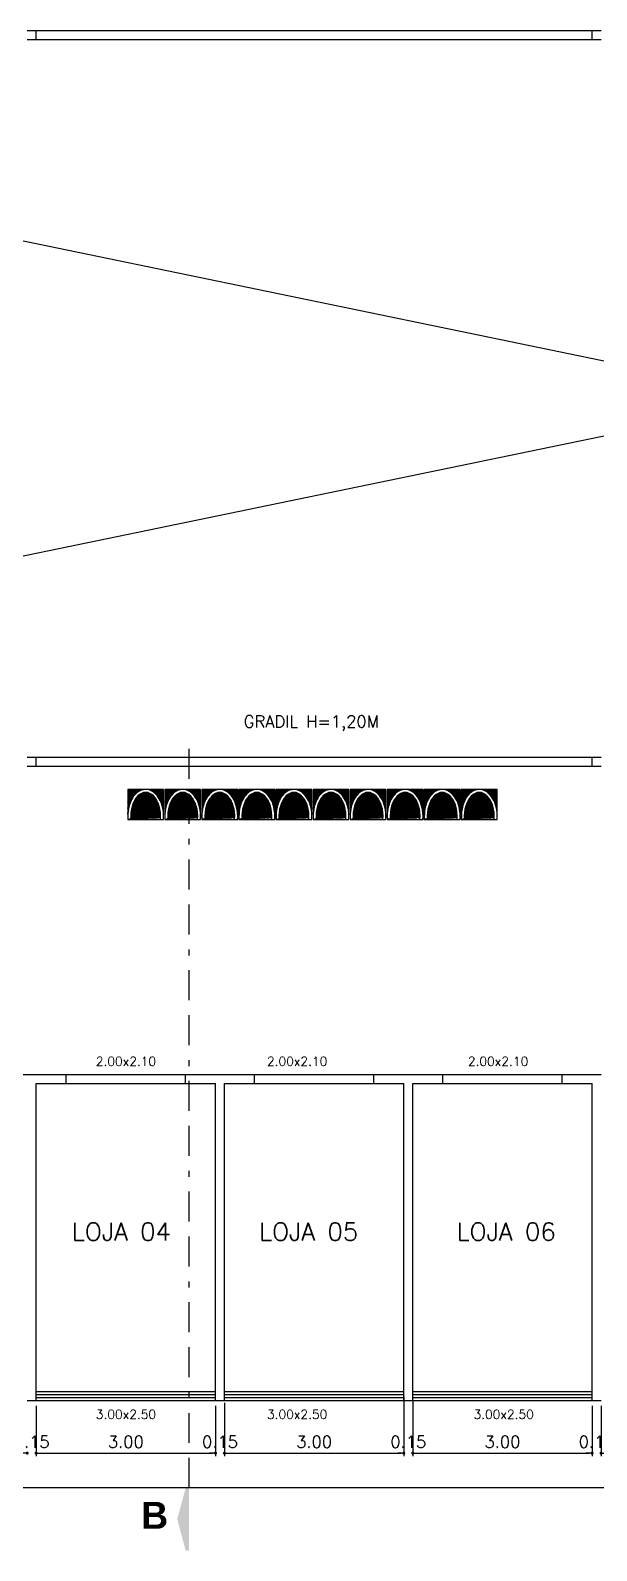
# Model space of a CAD drawing. Extents: x -151 to -2, y -18 to 162.
# Drawn here: x -132.49 to -123.02, y 42.53 to 67.94 of the extents above; entities that cross this region are included whole.
import ezdxf

# ---------------------------------------------------------------- set-up
doc = ezdxf.new("R2010")
doc.units = 0
doc.header["$MEASUREMENT"] = 0
doc.linetypes.add('BORDER', pattern=[1.75, 0.5, -0.25, 0.5, -0.25, 0, -0.25])
doc.layers.get('0').update_dxf_attribs({"linetype": 'CONTINUOUS'})
doc.layers.get('DEFPOINTS').update_dxf_attribs({"linetype": 'CONTINUOUS'})
for name, color, linetype in [('ACESSÓRIO', 2, 'CONTINUOUS'), ('ALVENARIA', 7, 'CONTINUOUS'), ('ALVENARIA1', 44, 'CONTINUOUS'), ('CORTE', 6, 'CONTINUOUS'), ('COTA', 1, 'CONTINUOUS'), ('HATCH', 30, 'CONTINUOUS'), ('JAPOR', 142, 'CONTINUOUS'), ('TEXTO2', 40, 'CONTINUOUS'), ('TEXTO4', 4, 'CONTINUOUS'), ('TEXTO5', 5, 'CONTINUOUS')]:
    doc.layers.add(name, color=color, linetype=linetype)
doc.styles.add('SANSSERIFBOLD', font='sasb____.pfb')
doc.styles.add('SIMPLEX', font='SIMPLEX.SHX')
doc.styles.get("Standard").update_dxf_attribs({"font": 'TXT.shx', "height": 0.2})
doc.dimstyles.new('DIM100', dxfattribs={"dimtxt": 0.18, "dimasz": 0.05, "dimexe": 0.05, "dimexo": 0.09, "dimgap": 0.09, "dimtad": 1, "dimzin": 0, "dimdsep": 46, "dimtxsty": 'Standard', "dimblk": 'DOT', "dimblk1": 'DOT', "dimblk2": 'DOT', "dimsah": 1, "dimcen": 0.09, "dimadec": 0, "dimazin": 0, "dimtfac": 1, "dimtix": 1, "dimtofl": 0, "dimtmove": 2, "dimatfit": 3, "dimldrblk": 'DOT', "dimfxl": 1, "dimtolj": 1, "dimtzin": 0, "dimarcsym": 0})

# ---------------------------------------------------------------- blocks, each defined once
blk = doc.blocks.new('DOT')
at = {"layer": 'ALVENARIA', "color": 0, "linetype": 'ByBlock'}
blk.add_line((-0.5, 0), (-1, 0), dxfattribs=at)
at = {"layer": 'ALVENARIA', "color": 0, "linetype": 'ByBlock', "const_width": 0.5}
blk.add_lwpolyline([(-0.25, 0, 1), (0.25, 0, 1)], format="xyb", close=True, dxfattribs=at)
blk = doc.blocks.new('*D155')
at = {"color": 0, "linetype": 'ByBlock'}
for p, q in [((-132.233, -34.949), (-132.233, -35.791)), ((-132.433, -35.741), (-132.483, -35.741)), ((-132.183, -35.741), (-132.133, -35.741))]:
    blk.add_line(p, q, dxfattribs=at)
at = {"layer": 'DEFPOINTS', "color": 0, "linetype": 'ByBlock'}
for p in [(-132.383, -34.859), (-132.233, -34.859), (-132.233, -35.741)]:
    blk.add_point(p, dxfattribs=at)
at = {"color": 0, "linetype": 'ByBlock', "xscale": 0.05, "yscale": 0.05, "zscale": 0.05}
blk.add_blockref('DOT', (-132.383, -35.741), dxfattribs=at)
at = {"color": 0, "linetype": 'ByBlock', "xscale": 0.05, "yscale": 0.05, "zscale": 0.05, "rotation": 180}
blk.add_blockref('DOT', (-132.233, -35.741), dxfattribs=at)
at = {"color": 0, "linetype": 'ByBlock', "insert": (-132.308, -35.551), "char_height": 0.2, "attachment_point": 5}
blk.add_mtext('\\A1;0.15', dxfattribs=at)
blk = doc.blocks.new('*D156')
at = {"color": 0, "linetype": 'ByBlock'}
for p, q in [((-129.233, -34.949), (-129.233, -35.791)), ((-132.183, -35.741), (-129.283, -35.741))]:
    blk.add_line(p, q, dxfattribs=at)
at = {"layer": 'DEFPOINTS', "color": 0, "linetype": 'ByBlock'}
for p in [(-132.233, -34.859), (-129.233, -34.859), (-129.233, -35.741)]:
    blk.add_point(p, dxfattribs=at)
at = {"color": 0, "linetype": 'ByBlock', "xscale": 0.05, "yscale": 0.05, "zscale": 0.05, "rotation": 180}
blk.add_blockref('DOT', (-132.233, -35.741), dxfattribs=at)
at = {"color": 0, "linetype": 'ByBlock', "xscale": 0.05, "yscale": 0.05, "zscale": 0.05}
blk.add_blockref('DOT', (-129.233, -35.741), dxfattribs=at)
at = {"color": 0, "linetype": 'ByBlock', "insert": (-130.733, -35.551), "char_height": 0.2, "attachment_point": 5}
blk.add_mtext('\\A1;3.00', dxfattribs=at)
blk = doc.blocks.new('*D157')
at = {"color": 0, "linetype": 'ByBlock'}
for p, q in [((-129.083, -34.899), (-129.083, -35.791)), ((-129.283, -35.741), (-129.333, -35.741)), ((-129.033, -35.741), (-128.983, -35.741))]:
    blk.add_line(p, q, dxfattribs=at)
at = {"layer": 'DEFPOINTS', "color": 0, "linetype": 'ByBlock'}
for p in [(-129.083, -34.809), (-129.233, -34.859), (-129.083, -35.741)]:
    blk.add_point(p, dxfattribs=at)
at = {"color": 0, "linetype": 'ByBlock', "xscale": 0.05, "yscale": 0.05, "zscale": 0.05}
blk.add_blockref('DOT', (-129.233, -35.741), dxfattribs=at)
at = {"color": 0, "linetype": 'ByBlock', "xscale": 0.05, "yscale": 0.05, "zscale": 0.05, "rotation": 180}
blk.add_blockref('DOT', (-129.083, -35.741), dxfattribs=at)
at = {"color": 0, "linetype": 'ByBlock', "insert": (-129.158, -35.551), "char_height": 0.2, "attachment_point": 5}
blk.add_mtext('\\A1;0.15', dxfattribs=at)
blk = doc.blocks.new('*D158')
at = {"color": 0, "linetype": 'ByBlock'}
for p, q in [((-126.083, -34.799), (-126.083, -35.791)), ((-129.033, -35.741), (-126.133, -35.741))]:
    blk.add_line(p, q, dxfattribs=at)
at = {"layer": 'DEFPOINTS', "color": 0, "linetype": 'ByBlock'}
for p in [(-129.083, -34.809), (-126.083, -34.709), (-126.083, -35.741)]:
    blk.add_point(p, dxfattribs=at)
at = {"color": 0, "linetype": 'ByBlock', "xscale": 0.05, "yscale": 0.05, "zscale": 0.05, "rotation": 180}
blk.add_blockref('DOT', (-129.083, -35.741), dxfattribs=at)
at = {"color": 0, "linetype": 'ByBlock', "xscale": 0.05, "yscale": 0.05, "zscale": 0.05}
blk.add_blockref('DOT', (-126.083, -35.741), dxfattribs=at)
at = {"color": 0, "linetype": 'ByBlock', "insert": (-127.583, -35.551), "char_height": 0.2, "attachment_point": 5}
blk.add_mtext('\\A1;3.00', dxfattribs=at)
blk = doc.blocks.new('*D159')
at = {"color": 0, "linetype": 'ByBlock'}
for p, q in [((-125.933, -34.849), (-125.933, -35.791)), ((-126.133, -35.741), (-126.183, -35.741)), ((-125.883, -35.741), (-125.833, -35.741))]:
    blk.add_line(p, q, dxfattribs=at)
at = {"layer": 'DEFPOINTS', "color": 0, "linetype": 'ByBlock'}
for p in [(-126.083, -34.709), (-125.933, -34.759), (-125.933, -35.741)]:
    blk.add_point(p, dxfattribs=at)
at = {"color": 0, "linetype": 'ByBlock', "xscale": 0.05, "yscale": 0.05, "zscale": 0.05}
blk.add_blockref('DOT', (-126.083, -35.741), dxfattribs=at)
at = {"color": 0, "linetype": 'ByBlock', "xscale": 0.05, "yscale": 0.05, "zscale": 0.05, "rotation": 180}
blk.add_blockref('DOT', (-125.933, -35.741), dxfattribs=at)
at = {"color": 0, "linetype": 'ByBlock', "insert": (-126.008, -35.551), "char_height": 0.2, "attachment_point": 5}
blk.add_mtext('\\A1;0.15', dxfattribs=at)
blk = doc.blocks.new('*D160')
at = {"color": 0, "linetype": 'ByBlock'}
for p, q in [((-122.933, -34.949), (-122.933, -35.791)), ((-125.883, -35.741), (-122.983, -35.741))]:
    blk.add_line(p, q, dxfattribs=at)
at = {"layer": 'DEFPOINTS', "color": 0, "linetype": 'ByBlock'}
for p in [(-125.933, -34.759), (-122.933, -34.859), (-122.933, -35.741)]:
    blk.add_point(p, dxfattribs=at)
at = {"color": 0, "linetype": 'ByBlock', "xscale": 0.05, "yscale": 0.05, "zscale": 0.05, "rotation": 180}
blk.add_blockref('DOT', (-125.933, -35.741), dxfattribs=at)
at = {"color": 0, "linetype": 'ByBlock', "xscale": 0.05, "yscale": 0.05, "zscale": 0.05}
blk.add_blockref('DOT', (-122.933, -35.741), dxfattribs=at)
at = {"color": 0, "linetype": 'ByBlock', "insert": (-124.433, -35.551), "char_height": 0.2, "attachment_point": 5}
blk.add_mtext('\\A1;3.00', dxfattribs=at)
blk = doc.blocks.new('*D161')
at = {"color": 0, "linetype": 'ByBlock'}
for p, q in [((-122.783, -34.949), (-122.783, -35.791)), ((-122.983, -35.741), (-123.033, -35.741)), ((-122.733, -35.741), (-122.683, -35.741))]:
    blk.add_line(p, q, dxfattribs=at)
at = {"layer": 'DEFPOINTS', "color": 0, "linetype": 'ByBlock'}
for p in [(-122.933, -34.859), (-122.783, -34.859), (-122.783, -35.741)]:
    blk.add_point(p, dxfattribs=at)
at = {"color": 0, "linetype": 'ByBlock', "xscale": 0.05, "yscale": 0.05, "zscale": 0.05}
blk.add_blockref('DOT', (-122.933, -35.741), dxfattribs=at)
at = {"color": 0, "linetype": 'ByBlock', "xscale": 0.05, "yscale": 0.05, "zscale": 0.05, "rotation": 180}
blk.add_blockref('DOT', (-122.783, -35.741), dxfattribs=at)
at = {"color": 0, "linetype": 'ByBlock', "insert": (-122.858, -35.551), "char_height": 0.2, "attachment_point": 5}
blk.add_mtext('\\A1;0.15', dxfattribs=at)
blk = doc.blocks.new('*D178')
at = {"color": 0, "linetype": 'ByBlock'}
for p, q in [((-148.728, -34.949), (-148.728, -36.37)), ((-90.683, -34.949), (-90.683, -36.37)), ((-90.733, -36.32), (-148.678, -36.32))]:
    blk.add_line(p, q, dxfattribs=at)
at = {"layer": 'DEFPOINTS', "color": 0, "linetype": 'ByBlock'}
for p in [(-148.728, -34.859), (-90.683, -34.859), (-148.728, -36.32)]:
    blk.add_point(p, dxfattribs=at)
at = {"color": 0, "linetype": 'ByBlock', "xscale": 0.05, "yscale": 0.05, "zscale": 0.05, "rotation": 180}
blk.add_blockref('DOT', (-148.728, -36.32), dxfattribs=at)
at = {"color": 0, "linetype": 'ByBlock', "xscale": 0.05, "yscale": 0.05, "zscale": 0.05}
blk.add_blockref('DOT', (-90.683, -36.32), dxfattribs=at)
at = {"color": 0, "linetype": 'ByBlock', "insert": (-119.705, -36.13), "char_height": 0.2, "attachment_point": 5}
blk.add_mtext('\\A1;58.05', dxfattribs=at)
blk = doc.blocks.new('SETA')
at = {"layer": 'COTA'}
for points in [[(-150, 0), (0, 0), (-75, 28.2)], [(-150, 0), (-75, 28.2), (-150, 8.1)], [(-75, 28.2), (0, 0), (0, 8.1)]]:
    blk.add_solid(points, dxfattribs=at)

msp = doc.modelspace()

# ---------------------------------------------------------------- hatches: boundary and pattern name
at = {"layer": 'HATCH'}
h = msp.add_hatch(dxfattribs=at)
h.set_pattern_fill('ANSI31', color=256, scale=0.1, angle=-90, style=0)
h.set_pattern_definition([(315, (-206.601683, -81.342479), (0.0088388348, 0.0088388348), [])])
edge = h.paths.add_edge_path()
edge.add_ellipse((-130.565, 54.806), major_axis=(0, -0.4), ratio=0.625, start_angle=82.8192, end_angle=277.1808, ccw=False)
edge.add_spline(control_points=[(-130.863, 54.756), (-130.867, 54.813), (-130.864, 54.872), (-130.839, 55.009), (-130.809, 55.084), (-130.723, 55.199), (-130.666, 55.24), (-130.539, 55.264), (-130.473, 55.244), (-130.355, 55.148), (-130.308, 55.063), (-130.268, 54.899), (-130.262, 54.826), (-130.267, 54.756)], knot_values=[1.454628, 1.454628, 1.454628, 1.454628, 1.857235, 1.857235, 2.441879, 2.441879, 3.026523, 3.026523, 3.611166, 3.611166, 4.333999, 4.333999, 4.828558, 4.828558, 4.828558, 4.828558], degree=3, periodic=0)
edge.add_line((-130.267, 54.756), (-130.265, 54.756))
edge.add_line((-130.265, 54.756), (-130.265, 55.256))
edge.add_line((-130.265, 55.256), (-130.865, 55.256))
edge.add_line((-130.865, 55.256), (-130.865, 54.756))
edge.add_line((-130.865, 54.756), (-130.863, 54.756))
h = msp.add_hatch(dxfattribs=at)
h.set_pattern_fill('ANSI31', color=256, scale=0.1, angle=-90, style=0)
h.set_pattern_definition([(315, (-205.981683, -81.342479), (0.0088388348, 0.0088388348), [])])
edge = h.paths.add_edge_path()
edge.add_ellipse((-129.945, 54.806), major_axis=(0, -0.4), ratio=0.625, start_angle=82.8192, end_angle=277.1808, ccw=False)
edge.add_spline(control_points=[(-130.243, 54.756), (-130.247, 54.813), (-130.244, 54.872), (-130.219, 55.009), (-130.189, 55.084), (-130.103, 55.199), (-130.046, 55.24), (-129.919, 55.264), (-129.853, 55.244), (-129.735, 55.148), (-129.688, 55.063), (-129.648, 54.899), (-129.642, 54.826), (-129.647, 54.756)], knot_values=[1.454628, 1.454628, 1.454628, 1.454628, 1.857235, 1.857235, 2.441879, 2.441879, 3.026523, 3.026523, 3.611166, 3.611166, 4.333999, 4.333999, 4.828558, 4.828558, 4.828558, 4.828558], degree=3, periodic=0)
edge.add_line((-129.647, 54.756), (-129.645, 54.756))
edge.add_line((-129.645, 54.756), (-129.645, 55.256))
edge.add_line((-129.645, 55.256), (-130.245, 55.256))
edge.add_line((-130.245, 55.256), (-130.245, 54.756))
edge.add_line((-130.245, 54.756), (-130.243, 54.756))
h = msp.add_hatch(dxfattribs=at)
h.set_pattern_fill('ANSI31', color=256, scale=0.1, angle=-90, style=0)
h.set_pattern_definition([(315, (-205.361683, -81.342479), (0.0088388348, 0.0088388348), [])])
edge = h.paths.add_edge_path()
edge.add_ellipse((-129.325, 54.806), major_axis=(0, -0.4), ratio=0.625, start_angle=82.8192, end_angle=277.1808, ccw=False)
edge.add_spline(control_points=[(-129.623, 54.756), (-129.627, 54.813), (-129.624, 54.872), (-129.599, 55.009), (-129.569, 55.084), (-129.483, 55.199), (-129.426, 55.24), (-129.299, 55.264), (-129.233, 55.244), (-129.115, 55.148), (-129.068, 55.063), (-129.028, 54.899), (-129.022, 54.826), (-129.027, 54.756)], knot_values=[1.454628, 1.454628, 1.454628, 1.454628, 1.857235, 1.857235, 2.441879, 2.441879, 3.026523, 3.026523, 3.611166, 3.611166, 4.333999, 4.333999, 4.828558, 4.828558, 4.828558, 4.828558], degree=3, periodic=0)
edge.add_line((-129.027, 54.756), (-129.025, 54.756))
edge.add_line((-129.025, 54.756), (-129.025, 55.256))
edge.add_line((-129.025, 55.256), (-129.625, 55.256))
edge.add_line((-129.625, 55.256), (-129.625, 54.756))
edge.add_line((-129.625, 54.756), (-129.623, 54.756))
h = msp.add_hatch(dxfattribs=at)
h.set_pattern_fill('ANSI31', color=256, scale=0.1, angle=-90, style=0)
h.set_pattern_definition([(315, (-204.741683, -81.342479), (0.0088388348, 0.0088388348), [])])
edge = h.paths.add_edge_path()
edge.add_ellipse((-128.705, 54.806), major_axis=(0, -0.4), ratio=0.625, start_angle=82.8192, end_angle=277.1808, ccw=False)
edge.add_spline(control_points=[(-129.003, 54.756), (-129.007, 54.813), (-129.004, 54.872), (-128.979, 55.009), (-128.949, 55.084), (-128.863, 55.199), (-128.806, 55.24), (-128.679, 55.264), (-128.613, 55.244), (-128.495, 55.148), (-128.448, 55.063), (-128.408, 54.899), (-128.402, 54.826), (-128.407, 54.756)], knot_values=[1.454628, 1.454628, 1.454628, 1.454628, 1.857235, 1.857235, 2.441879, 2.441879, 3.026523, 3.026523, 3.611166, 3.611166, 4.333999, 4.333999, 4.828558, 4.828558, 4.828558, 4.828558], degree=3, periodic=0)
edge.add_line((-128.407, 54.756), (-128.405, 54.756))
edge.add_line((-128.405, 54.756), (-128.405, 55.256))
edge.add_line((-128.405, 55.256), (-129.005, 55.256))
edge.add_line((-129.005, 55.256), (-129.005, 54.756))
edge.add_line((-129.005, 54.756), (-129.003, 54.756))
h = msp.add_hatch(dxfattribs=at)
h.set_pattern_fill('ANSI31', color=256, scale=0.1, angle=-90, style=0)
h.set_pattern_definition([(315, (-204.121683, -81.342479), (0.0088388348, 0.0088388348), [])])
edge = h.paths.add_edge_path()
edge.add_ellipse((-128.085, 54.806), major_axis=(0, -0.4), ratio=0.625, start_angle=82.8192, end_angle=277.1808, ccw=False)
edge.add_spline(control_points=[(-128.383, 54.756), (-128.387, 54.813), (-128.384, 54.872), (-128.359, 55.009), (-128.329, 55.084), (-128.243, 55.199), (-128.186, 55.24), (-128.059, 55.264), (-127.993, 55.244), (-127.875, 55.148), (-127.828, 55.063), (-127.788, 54.899), (-127.782, 54.826), (-127.787, 54.756)], knot_values=[1.454628, 1.454628, 1.454628, 1.454628, 1.857235, 1.857235, 2.441879, 2.441879, 3.026523, 3.026523, 3.611166, 3.611166, 4.333999, 4.333999, 4.828558, 4.828558, 4.828558, 4.828558], degree=3, periodic=0)
edge.add_line((-127.787, 54.756), (-127.785, 54.756))
edge.add_line((-127.785, 54.756), (-127.785, 55.256))
edge.add_line((-127.785, 55.256), (-128.385, 55.256))
edge.add_line((-128.385, 55.256), (-128.385, 54.756))
edge.add_line((-128.385, 54.756), (-128.383, 54.756))
h = msp.add_hatch(dxfattribs=at)
h.set_pattern_fill('ANSI31', color=256, scale=0.1, angle=-90, style=0)
h.set_pattern_definition([(315, (-203.501683, -81.342479), (0.0088388348, 0.0088388348), [])])
edge = h.paths.add_edge_path()
edge.add_ellipse((-127.465, 54.806), major_axis=(0, -0.4), ratio=0.625, start_angle=82.8192, end_angle=277.1808, ccw=False)
edge.add_spline(control_points=[(-127.763, 54.756), (-127.767, 54.813), (-127.764, 54.872), (-127.739, 55.009), (-127.709, 55.084), (-127.623, 55.199), (-127.566, 55.24), (-127.439, 55.264), (-127.373, 55.244), (-127.255, 55.148), (-127.208, 55.063), (-127.168, 54.899), (-127.162, 54.826), (-127.167, 54.756)], knot_values=[1.454628, 1.454628, 1.454628, 1.454628, 1.857235, 1.857235, 2.441879, 2.441879, 3.026523, 3.026523, 3.611166, 3.611166, 4.333999, 4.333999, 4.828558, 4.828558, 4.828558, 4.828558], degree=3, periodic=0)
edge.add_line((-127.167, 54.756), (-127.165, 54.756))
edge.add_line((-127.165, 54.756), (-127.165, 55.256))
edge.add_line((-127.165, 55.256), (-127.765, 55.256))
edge.add_line((-127.765, 55.256), (-127.765, 54.756))
edge.add_line((-127.765, 54.756), (-127.763, 54.756))
h = msp.add_hatch(dxfattribs=at)
h.set_pattern_fill('ANSI31', color=256, scale=0.1, angle=-90, style=0)
h.set_pattern_definition([(315, (-202.881683, -81.342479), (0.0088388348, 0.0088388348), [])])
edge = h.paths.add_edge_path()
edge.add_ellipse((-126.845, 54.806), major_axis=(0, -0.4), ratio=0.625, start_angle=82.8192, end_angle=277.1808, ccw=False)
edge.add_spline(control_points=[(-127.143, 54.756), (-127.147, 54.813), (-127.144, 54.872), (-127.119, 55.009), (-127.089, 55.084), (-127.003, 55.199), (-126.946, 55.24), (-126.819, 55.264), (-126.753, 55.244), (-126.635, 55.148), (-126.588, 55.063), (-126.548, 54.899), (-126.542, 54.826), (-126.547, 54.756)], knot_values=[1.454628, 1.454628, 1.454628, 1.454628, 1.857235, 1.857235, 2.441879, 2.441879, 3.026523, 3.026523, 3.611166, 3.611166, 4.333999, 4.333999, 4.828558, 4.828558, 4.828558, 4.828558], degree=3, periodic=0)
edge.add_line((-126.547, 54.756), (-126.545, 54.756))
edge.add_line((-126.545, 54.756), (-126.545, 55.256))
edge.add_line((-126.545, 55.256), (-127.145, 55.256))
edge.add_line((-127.145, 55.256), (-127.145, 54.756))
edge.add_line((-127.145, 54.756), (-127.143, 54.756))
h = msp.add_hatch(dxfattribs=at)
h.set_pattern_fill('ANSI31', color=256, scale=0.1, angle=-90, style=0)
h.set_pattern_definition([(315, (-202.261683, -81.342479), (0.0088388348, 0.0088388348), [])])
edge = h.paths.add_edge_path()
edge.add_ellipse((-126.225, 54.806), major_axis=(0, -0.4), ratio=0.625, start_angle=82.8192, end_angle=277.1808, ccw=False)
edge.add_spline(control_points=[(-126.523, 54.756), (-126.527, 54.813), (-126.524, 54.872), (-126.499, 55.009), (-126.469, 55.084), (-126.383, 55.199), (-126.326, 55.24), (-126.199, 55.264), (-126.133, 55.244), (-126.015, 55.148), (-125.968, 55.063), (-125.928, 54.899), (-125.922, 54.826), (-125.927, 54.756)], knot_values=[1.454628, 1.454628, 1.454628, 1.454628, 1.857235, 1.857235, 2.441879, 2.441879, 3.026523, 3.026523, 3.611166, 3.611166, 4.333999, 4.333999, 4.828558, 4.828558, 4.828558, 4.828558], degree=3, periodic=0)
edge.add_line((-125.927, 54.756), (-125.925, 54.756))
edge.add_line((-125.925, 54.756), (-125.925, 55.256))
edge.add_line((-125.925, 55.256), (-126.525, 55.256))
edge.add_line((-126.525, 55.256), (-126.525, 54.756))
edge.add_line((-126.525, 54.756), (-126.523, 54.756))
h = msp.add_hatch(dxfattribs=at)
h.set_pattern_fill('ANSI31', color=256, scale=0.1, angle=-90, style=0)
h.set_pattern_definition([(315, (-201.641683, -81.342479), (0.0088388348, 0.0088388348), [])])
edge = h.paths.add_edge_path()
edge.add_ellipse((-125.605, 54.806), major_axis=(0, -0.4), ratio=0.625, start_angle=82.8192, end_angle=277.1808, ccw=False)
edge.add_spline(control_points=[(-125.903, 54.756), (-125.907, 54.813), (-125.904, 54.872), (-125.879, 55.009), (-125.849, 55.084), (-125.763, 55.199), (-125.706, 55.24), (-125.579, 55.264), (-125.513, 55.244), (-125.395, 55.148), (-125.348, 55.063), (-125.308, 54.899), (-125.302, 54.826), (-125.307, 54.756)], knot_values=[1.454628, 1.454628, 1.454628, 1.454628, 1.857235, 1.857235, 2.441879, 2.441879, 3.026523, 3.026523, 3.611166, 3.611166, 4.333999, 4.333999, 4.828558, 4.828558, 4.828558, 4.828558], degree=3, periodic=0)
edge.add_line((-125.307, 54.756), (-125.305, 54.756))
edge.add_line((-125.305, 54.756), (-125.305, 55.256))
edge.add_line((-125.305, 55.256), (-125.905, 55.256))
edge.add_line((-125.905, 55.256), (-125.905, 54.756))
edge.add_line((-125.905, 54.756), (-125.903, 54.756))
h = msp.add_hatch(dxfattribs=at)
h.set_pattern_fill('ANSI31', color=256, scale=0.1, angle=-90, style=0)
h.set_pattern_definition([(315, (-201.021683, -81.342479), (0.0088388348, 0.0088388348), [])])
edge = h.paths.add_edge_path()
edge.add_ellipse((-124.985, 54.806), major_axis=(0, -0.4), ratio=0.625, start_angle=82.8192, end_angle=277.1808, ccw=False)
edge.add_spline(control_points=[(-125.283, 54.756), (-125.287, 54.813), (-125.284, 54.872), (-125.259, 55.009), (-125.229, 55.084), (-125.143, 55.199), (-125.086, 55.24), (-124.959, 55.264), (-124.893, 55.244), (-124.775, 55.148), (-124.728, 55.063), (-124.688, 54.899), (-124.682, 54.826), (-124.687, 54.756)], knot_values=[1.454628, 1.454628, 1.454628, 1.454628, 1.857235, 1.857235, 2.441879, 2.441879, 3.026523, 3.026523, 3.611166, 3.611166, 4.333999, 4.333999, 4.828558, 4.828558, 4.828558, 4.828558], degree=3, periodic=0)
edge.add_line((-124.687, 54.756), (-124.685, 54.756))
edge.add_line((-124.685, 54.756), (-124.685, 55.256))
edge.add_line((-124.685, 55.256), (-125.285, 55.256))
edge.add_line((-125.285, 55.256), (-125.285, 54.756))
edge.add_line((-125.285, 54.756), (-125.283, 54.756))

# ---------------------------------------------------------------- linework, layer by layer
at = {"layer": 'ACESSÓRIO'}
for points in [[(-130.865, 55.256), (-130.865, 54.756), (-130.265, 54.756), (-130.265, 55.256)], [(-130.245, 55.256), (-130.245, 54.756), (-129.645, 54.756), (-129.645, 55.256)], [(-129.625, 55.256), (-129.625, 54.756), (-129.025, 54.756), (-129.025, 55.256)], [(-129.005, 55.256), (-129.005, 54.756), (-128.405, 54.756), (-128.405, 55.256)], [(-128.385, 55.256), (-128.385, 54.756), (-127.785, 54.756), (-127.785, 55.256)], [(-127.765, 55.256), (-127.765, 54.756), (-127.165, 54.756), (-127.165, 55.256)], [(-127.145, 55.256), (-127.145, 54.756), (-126.545, 54.756), (-126.545, 55.256)], [(-126.525, 55.256), (-126.525, 54.756), (-125.925, 54.756), (-125.925, 55.256)], [(-125.905, 55.256), (-125.905, 54.756), (-125.305, 54.756), (-125.305, 55.256)], [(-125.285, 55.256), (-125.285, 54.756), (-124.685, 54.756), (-124.685, 55.256)]]:
    msp.add_lwpolyline(points, close=True, dxfattribs=at)
for centre in [(-130.565, 54.806), (-129.945, 54.806), (-129.325, 54.806), (-128.705, 54.806), (-128.085, 54.806), (-127.465, 54.806), (-126.845, 54.806), (-126.225, 54.806), (-125.605, 54.806), (-124.985, 54.806)]:
    msp.add_ellipse(centre, major_axis=(0, -0.4), ratio=0.625, start_param=1.445468, end_param=4.837717, dxfattribs=at)
for points in [[(-130.267, 54.752), (-130.261, 54.824), (-130.267, 54.897), (-130.308, 55.063), (-130.355, 55.148), (-130.473, 55.244), (-130.539, 55.264), (-130.666, 55.24), (-130.723, 55.199), (-130.809, 55.084), (-130.839, 55.009), (-130.864, 54.871), (-130.867, 54.81), (-130.863, 54.752)], [(-129.647, 54.752), (-129.641, 54.824), (-129.647, 54.897), (-129.688, 55.063), (-129.735, 55.148), (-129.853, 55.244), (-129.919, 55.264), (-130.046, 55.24), (-130.103, 55.199), (-130.189, 55.084), (-130.219, 55.009), (-130.244, 54.871), (-130.247, 54.81), (-130.243, 54.752)], [(-129.027, 54.752), (-129.021, 54.824), (-129.027, 54.897), (-129.068, 55.063), (-129.115, 55.148), (-129.233, 55.244), (-129.299, 55.264), (-129.426, 55.24), (-129.483, 55.199), (-129.569, 55.084), (-129.599, 55.009), (-129.624, 54.871), (-129.627, 54.81), (-129.623, 54.752)], [(-128.407, 54.752), (-128.401, 54.824), (-128.407, 54.897), (-128.448, 55.063), (-128.495, 55.148), (-128.613, 55.244), (-128.679, 55.264), (-128.806, 55.24), (-128.863, 55.199), (-128.949, 55.084), (-128.979, 55.009), (-129.004, 54.871), (-129.007, 54.81), (-129.003, 54.752)], [(-127.787, 54.752), (-127.781, 54.824), (-127.787, 54.897), (-127.828, 55.063), (-127.875, 55.148), (-127.993, 55.244), (-128.059, 55.264), (-128.186, 55.24), (-128.243, 55.199), (-128.329, 55.084), (-128.359, 55.009), (-128.384, 54.871), (-128.387, 54.81), (-128.383, 54.752)], [(-127.167, 54.752), (-127.161, 54.824), (-127.167, 54.897), (-127.208, 55.063), (-127.255, 55.148), (-127.373, 55.244), (-127.439, 55.264), (-127.566, 55.24), (-127.623, 55.199), (-127.709, 55.084), (-127.739, 55.009), (-127.764, 54.871), (-127.767, 54.81), (-127.763, 54.752)], [(-126.547, 54.752), (-126.541, 54.824), (-126.547, 54.897), (-126.588, 55.063), (-126.635, 55.148), (-126.753, 55.244), (-126.819, 55.264), (-126.946, 55.24), (-127.003, 55.199), (-127.089, 55.084), (-127.119, 55.009), (-127.144, 54.871), (-127.147, 54.81), (-127.143, 54.752)], [(-125.927, 54.752), (-125.921, 54.824), (-125.927, 54.897), (-125.968, 55.063), (-126.015, 55.148), (-126.133, 55.244), (-126.199, 55.264), (-126.326, 55.24), (-126.383, 55.199), (-126.469, 55.084), (-126.499, 55.009), (-126.524, 54.871), (-126.527, 54.81), (-126.523, 54.752)], [(-125.307, 54.752), (-125.301, 54.824), (-125.307, 54.897), (-125.348, 55.063), (-125.395, 55.148), (-125.513, 55.244), (-125.579, 55.264), (-125.706, 55.24), (-125.763, 55.199), (-125.849, 55.084), (-125.879, 55.009), (-125.904, 54.871), (-125.907, 54.81), (-125.903, 54.752)], [(-124.687, 54.752), (-124.681, 54.824), (-124.687, 54.897), (-124.728, 55.063), (-124.775, 55.148), (-124.893, 55.244), (-124.959, 55.264), (-125.086, 55.24), (-125.143, 55.199), (-125.229, 55.084), (-125.259, 55.009), (-125.284, 54.871), (-125.287, 54.81), (-125.283, 54.752)]]:
    msp.add_open_spline(points, degree=3, knots=[1.445468, 1.445468, 1.445468, 1.445468, 1.949187, 1.949187, 2.672019, 2.672019, 3.256663, 3.256663, 3.841306, 3.841306, 4.42595, 4.42595, 4.837717, 4.837717, 4.837717, 4.837717], dxfattribs=at)
at = {"layer": 'ALVENARIA', "linetype": 'Continuous'}
for p, q in [((-132.547, 67.943), (-132.397, 67.943)), ((-123.097, 67.943), (-122.947, 67.943)), ((-132.547, 67.793), (-132.397, 67.793)), ((-123.097, 67.793), (-122.947, 67.793)), ((-132.547, 55.793), (-132.397, 55.793)), ((-123.097, 55.793), (-122.947, 55.793)), ((-132.547, 55.643), (-132.397, 55.643)), ((-123.097, 55.643), (-122.947, 55.643))]:
    msp.add_line(p, q, dxfattribs=at)
at = {"layer": 'ALVENARIA'}
for p, q in [((-132.397, 67.793), (-132.397, 67.943)), ((-132.397, 67.793), (-132.397, 67.943)), ((-123.097, 67.793), (-123.097, 67.943)), ((-123.097, 67.793), (-123.097, 67.943)), ((-132.397, 55.643), (-132.397, 55.793)), ((-123.097, 55.643), (-123.097, 55.793)), ((-133.047, 50.493), (-131.897, 50.493)), ((-132.397, 45.043), (-132.397, 50.343)), ((-132.397, 50.343), (-131.897, 50.343)), ((-131.897, 50.343), (-131.897, 50.493)), ((-129.897, 50.343), (-129.897, 50.493)), ((-129.897, 50.493), (-128.747, 50.493)), ((-129.897, 50.343), (-129.397, 50.343)), ((-129.397, 45.043), (-129.397, 50.343)), ((-129.247, 45.043), (-129.247, 50.343)), ((-129.247, 50.343), (-128.747, 50.343)), ((-128.747, 50.343), (-128.747, 50.493)), ((-126.747, 50.343), (-126.747, 50.493)), ((-126.747, 50.493), (-126.097, 50.493)), ((-126.747, 50.343), (-126.247, 50.343)), ((-126.247, 45.043), (-126.247, 50.343)), ((-126.097, 50.493), (-125.597, 50.493)), ((-126.097, 45.043), (-126.097, 50.343)), ((-126.097, 50.343), (-125.597, 50.343)), ((-125.597, 50.343), (-125.597, 50.493)), ((-123.597, 50.343), (-123.597, 50.493)), ((-123.597, 50.493), (-123.097, 50.493)), ((-123.597, 50.343), (-123.097, 50.343)), ((-123.097, 50.493), (-122.947, 50.493)), ((-123.097, 48.743), (-123.097, 50.343)), ((-123.097, 45.043), (-123.097, 48.743)), ((-126.247, 47.693), (-126.247, 47.843)), ((-132.547, 45.043), (-132.397, 45.043)), ((-129.397, 45.043), (-129.247, 45.043)), ((-126.247, 45.043), (-126.097, 45.043)), ((-123.097, 45.043), (-122.947, 45.043))]:
    msp.add_line(p, q, dxfattribs=at)
at = {"layer": 'ALVENARIA1'}
for p, q in [((-132.397, 67.943), (-123.097, 67.943)), ((-132.397, 67.793), (-123.097, 67.793)), ((-132.397, 55.793), (-123.097, 55.793)), ((-132.397, 55.643), (-123.097, 55.643))]:
    msp.add_line(p, q, dxfattribs=at)
at = {"layer": 'ALVENARIA1', "linetype": 'Continuous'}
for p, q in [((-148.892, 67.793), (-90.847, 55.793)), ((-148.892, 55.793), (-90.847, 67.793))]:
    msp.add_line(p, q, dxfattribs=at)
at = {"layer": 'CORTE', "linetype": 'BORDER'}
msp.add_line((-129.839, 43.583), (-129.839, 56.083), dxfattribs=at)
at = {"layer": 'JAPOR'}
for p, q in [((-131.897, 50.493), (-129.897, 50.493)), ((-131.897, 50.343), (-129.897, 50.343)), ((-128.747, 50.493), (-126.747, 50.493)), ((-128.747, 50.343), (-126.747, 50.343)), ((-125.597, 50.493), (-123.597, 50.493)), ((-125.597, 50.343), (-123.597, 50.343)), ((-132.397, 45.193), (-129.397, 45.193)), ((-132.397, 45.143), (-129.397, 45.143)), ((-132.397, 45.093), (-129.397, 45.093)), ((-132.397, 45.043), (-129.397, 45.043)), ((-129.247, 45.193), (-126.247, 45.193)), ((-129.247, 45.143), (-126.247, 45.143)), ((-129.247, 45.093), (-126.247, 45.093)), ((-129.247, 45.043), (-126.247, 45.043)), ((-126.097, 45.193), (-123.097, 45.193)), ((-126.097, 45.143), (-123.097, 45.143)), ((-126.097, 45.093), (-123.097, 45.093)), ((-126.097, 45.043), (-123.097, 45.043))]:
    msp.add_line(p, q, dxfattribs=at)

# ---------------------------------------------------------------- block references
at = {"layer": 'COTA', "xscale": 0.007, "yscale": 0.007, "zscale": 0.007, "rotation": 90}
msp.add_blockref('SETA', (-129.839, 43.583), dxfattribs=at)

# ---------------------------------------------------------------- texts
at = {"layer": 'TEXTO2', "style": 'SIMPLEX'}
for s, p in [('2.00x2.10', (-131.399, 50.636)), ('2.00x2.10', (-128.536, 50.636)), ('2.00x2.10', (-125.175, 50.636)), ('3.00x2.50', (-131.399, 44.735)), ('3.00x2.50', (-128.536, 44.735)), ('3.00x2.50', (-125.081, 44.735))]:
    msp.add_text(s, height=0.15, dxfattribs=at).set_placement(p)
at = {"layer": 'TEXTO4', "style": 'SIMPLEX'}
for s, height, p in [('GRADIL H=1,20M', 0.2, (-128.925, 56.291)), ('LOJA 04', 0.3, (-131.8, 47.714)), ('LOJA 05', 0.3, (-128.668, 47.714)), ('LOJA 06', 0.3, (-125.364, 47.714))]:
    msp.add_text(s, height=height, dxfattribs=at).set_placement(p)
at = {"layer": 'TEXTO5', "style": 'SANSSERIFBOLD'}
msp.add_text('B', height=0.45, dxfattribs=at).set_placement((-130.643, 42.897))

# ---------------------------------------------------------------- dimensions: what is measured, and where the dimension line sits
at = {"layer": 'COTA', "linetype": 'Continuous'}
dim = msp.add_linear_dim(base=(-148.891969028, 43.583127963), p1=(-90.846969028, 45.043474538), p2=(-148.891969028, 45.043474538), dimstyle='DIM100', dxfattribs=at)
dim.commit()
dim.dimension.update_dxf_attribs({"geometry": '*D178', "text_midpoint": (-119.869469028, 43.773127963), "insert": (-0.16399239, 79.902848748)})
for base, p1, p2, picture, middle in [((-132.397, 44.161), (-132.547, 45.043), (-132.397, 45.043), '*D155', (-132.472, 44.351)), ((-129.397, 44.161), (-132.397, 45.043), (-129.397, 45.043), '*D156', (-130.897, 44.351)), ((-129.247, 44.161), (-129.397, 45.043), (-129.247, 45.093), '*D157', (-129.322, 44.351)), ((-126.247, 44.161), (-129.247, 45.093), (-126.247, 45.193), '*D158', (-127.747, 44.351)), ((-126.097, 44.161), (-126.247, 45.193), (-126.097, 45.143), '*D159', (-126.172, 44.351)), ((-123.097, 44.161), (-126.097, 45.143), (-123.097, 45.043), '*D160', (-124.597, 44.351)), ((-122.947, 44.161), (-123.097, 45.043), (-122.947, 45.043), '*D161', (-123.022, 44.351))]:
    dim = msp.add_linear_dim(base=base, p1=p1, p2=p2, dimstyle='DIM100', override={"dimse1": 1}, dxfattribs=at)
    dim.commit()
    dim.dimension.update_dxf_attribs({"geometry": picture, "text_midpoint": middle, "insert": (-0.164, 79.903)})

doc.saveas('drawing.dxf')
